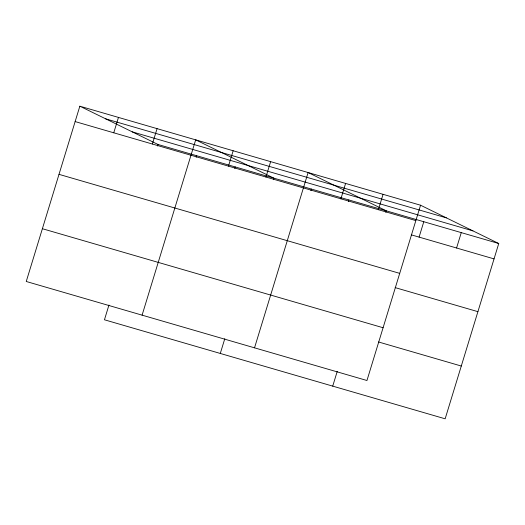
<?xml version="1.0" encoding="UTF-8"?>
<svg xmlns="http://www.w3.org/2000/svg" width="525" height="525" viewBox="0 0 525 525"><rect width="100%" height="100%" fill="white"/><g stroke="black" fill="none" stroke-linecap="round" stroke-linejoin="round"><path stroke-width="0.79" d="M79.846 106.194L26.25 281.485L366.955 380.507L420.551 205.216L79.846 106.194L158.045 144.493L498.75 243.515L445.154 418.806L104.449 319.784L108.957 305.038M113.754 132.799L118.46 117.416M152.368 144.021L157.073 128.638M157.572 146.029L158.045 144.493M142.091 315.158L195.681 139.86L273.879 178.159L273.413 179.694M196.186 157.251L196.652 155.715M228.46 166.136L233.159 150.754M234.8 168.473L235.266 166.937M265.939 177.023L270.637 161.648M220.29 353.45L224.798 338.71M254.527 347.832L308.116 172.535L386.315 210.833L385.849 212.376M310.892 190.588L311.358 189.052M340.896 198.811L345.594 183.428M348.37 201.482L348.836 199.94M378.374 209.705L383.073 194.322M332.725 386.131L337.234 371.385M419.094 237.11L423.793 221.727M456.573 248.003L461.272 232.621M105.65 118.834L446.355 217.855M132.234 131.854L472.946 230.875M75.141 121.577L415.846 220.598M411.285 234.839L494.045 258.891M59.003 174.346L399.715 273.368M395.148 287.608L477.914 311.666M42.381 228.716L383.092 327.738M378.525 341.978L461.291 366.037M420.551 205.216L498.75 243.515"/></g></svg>
